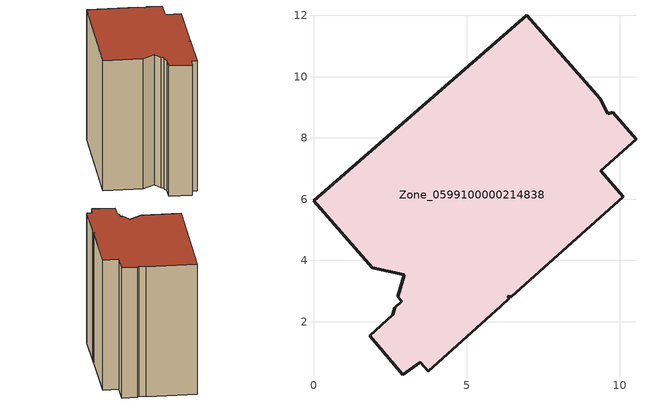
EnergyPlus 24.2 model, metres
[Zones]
Zone_0599100000214838
 floor ground (C_G): 0,5.95 6.97,12.01 9.37,9.28 9.61,8.79 9.77,8.83 10.53,7.96 9.38,6.92 10.12,6.08 6.45,2.81 6.34,2.83 6.39,2.76 6.11,2.5 3.74,0.39 3.48,0.67 2.91,0.26 1.83,1.54 2.59,2.22 2.66,2.45 2.88,2.66 2.75,2.81 2.96,3.54 1.91,3.77 z0
 wall outside (C_F): 9.38,6.92 10.53,7.96 9.77,8.83 9.61,8.79 9.37,9.28 6.97,12.01 0,5.95 1.91,3.77 2.96,3.54 2.75,2.81 2.88,2.66 2.66,2.45 2.59,2.22 1.83,1.54 2.91,0.26 3.48,0.67 3.74,0.39 6.11,2.5 6.39,2.76 6.34,2.83 6.45,2.81 10.12,6.08 9.38,6.92 z0:10
 roof outside (C_R): 6.97,12.01 0,5.95 1.91,3.77 2.96,3.54 2.75,2.81 2.88,2.66 2.66,2.45 2.59,2.22 1.83,1.54 2.91,0.26 3.48,0.67 3.74,0.39 6.11,2.5 6.39,2.76 6.34,2.83 6.45,2.81 10.12,6.08 9.38,6.92 10.53,7.96 9.77,8.83 9.61,8.79 9.37,9.28 z10
[BUILDING]
Pand.0599100000214838: North Axis=0; Terrain=City; Loads Convergence Tolerance Value=0.04; Temperature Convergence Tolerance Value=0.4; Solar Distribution=FullExterior; Maximum Number of Warmup Days=25; Minimum Number of Warmup Days=1
[Site:Location]
Rotterdam.The.Hague.AP_ZH_NLD Design_Conditions: Latitude=51.96; Longitude=4.45; Time Zone=1; Elevation=-4.5
[SITE:GROUNDTEMPERATURE:BUILDINGSURFACE]
18, 18, 18, 18, 18, 18, 18, 18, 18, 18, 18, 18
[MATERIAL] Thermal Absorptance=0.9; Solar Absorptance=0.7; Visible Absorptance=0.7
Name | Roughness | Thickness | Conductivity | Density | Specific Heat
G.TC.1946 | MediumSmooth | 0.15 | 1 | 540 | 1210
F.TC.1946 | Rough | 0.3 | 0.857143 | 1920 | 840
R.TC.1946 | MediumRough | 0.2 | 0.909091 | 1500 | 1000
[CONSTRUCTION]
C_G: G.TC.1946
C_F: F.TC.1946
C_R: R.TC.1946
[ZONE]
Zone_0599100000214838: Type=1; Multiplier=1; Ceiling Height=Autocalculate; Volume=Autocalculate; Floor Area=autocalculate; Part of Total Floor Area=Yes
[ZONEINFILTRATION:DESIGNFLOWRATE]
Infil_Zone_0599100000214838: Zone or ZoneList or Space or SpaceList=Zone_0599100000214838; Schedule=AlwaysOn; Design Flow Rate Calculation Method=Flow/Area; Flow Rate per Floor Area=0.003; Constant Term Coefficient=1; Temperature Term Coefficient=0; Velocity Term Coefficient=0; Velocity Squared Term Coefficient=0
[HVACTEMPLATE:ZONE:IDEALLOADSAIRSYSTEM]
Zone_0599100000214838: Maximum Heating Supply Air Temperature=50; Minimum Cooling Supply Air Temperature=13; Maximum Heating Supply Air Humidity Ratio=0.0156; Minimum Cooling Supply Air Humidity Ratio=0.0077; Heating Limit=NoLimit; Cooling Limit=NoLimit; Dehumidification Control Type=ConstantSensibleHeatRatio; Cooling Sensible Heat Ratio=0.7; Dehumidification Setpoint=60; Humidification Control Type=None; Humidification Setpoint=30; Outdoor Air Method=None; Outdoor Air Flow Rate per Person=0.00944; Outdoor Air Flow Rate per Zone Floor Area=0; Outdoor Air Flow Rate per Zone=0; Demand Controlled Ventilation Type=None; Outdoor Air Economizer Type=NoEconomizer; Heat Recovery Type=None; Sensible Heat Recovery Effectiveness=0.7; Latent Heat Recovery Effectiveness=0.65
[ZONECONTROL:THERMOSTAT]
ThermostatControl_Zone_0599100000214838: Zone or ZoneList=Zone_0599100000214838; Control Type Schedule=DualSetpointControlType; Control 1=Thermostat_Zone_0599100000214838; Temperature Difference Between Cutout And Setpoint=0
[THERMOSTATSETPOINT:DUALSETPOINT]
Thermostat_Zone_0599100000214838: Heating Setpoint Temperature Schedule=HeatingSetpoint_Zone_0599100000214838; Cooling Setpoint Temperature Schedule=CoolingSetpoint_Zone_0599100000214838
[SCHEDULE:COMPACT]
HeatingSetpoint_Zone_0599100000214838: Through: 12/31, For: AllDays, Until: 24:00, 21
CoolingSetpoint_Zone_0599100000214838: Through: 12/31, For: AllDays, Until: 24:00, 24
DualSetpointControlType: Through: 12/31, For: AllDays, Until: 24:00, 4
AlwaysOn: Through: 12/31, For: AllDays, Until: 24:00, 1
